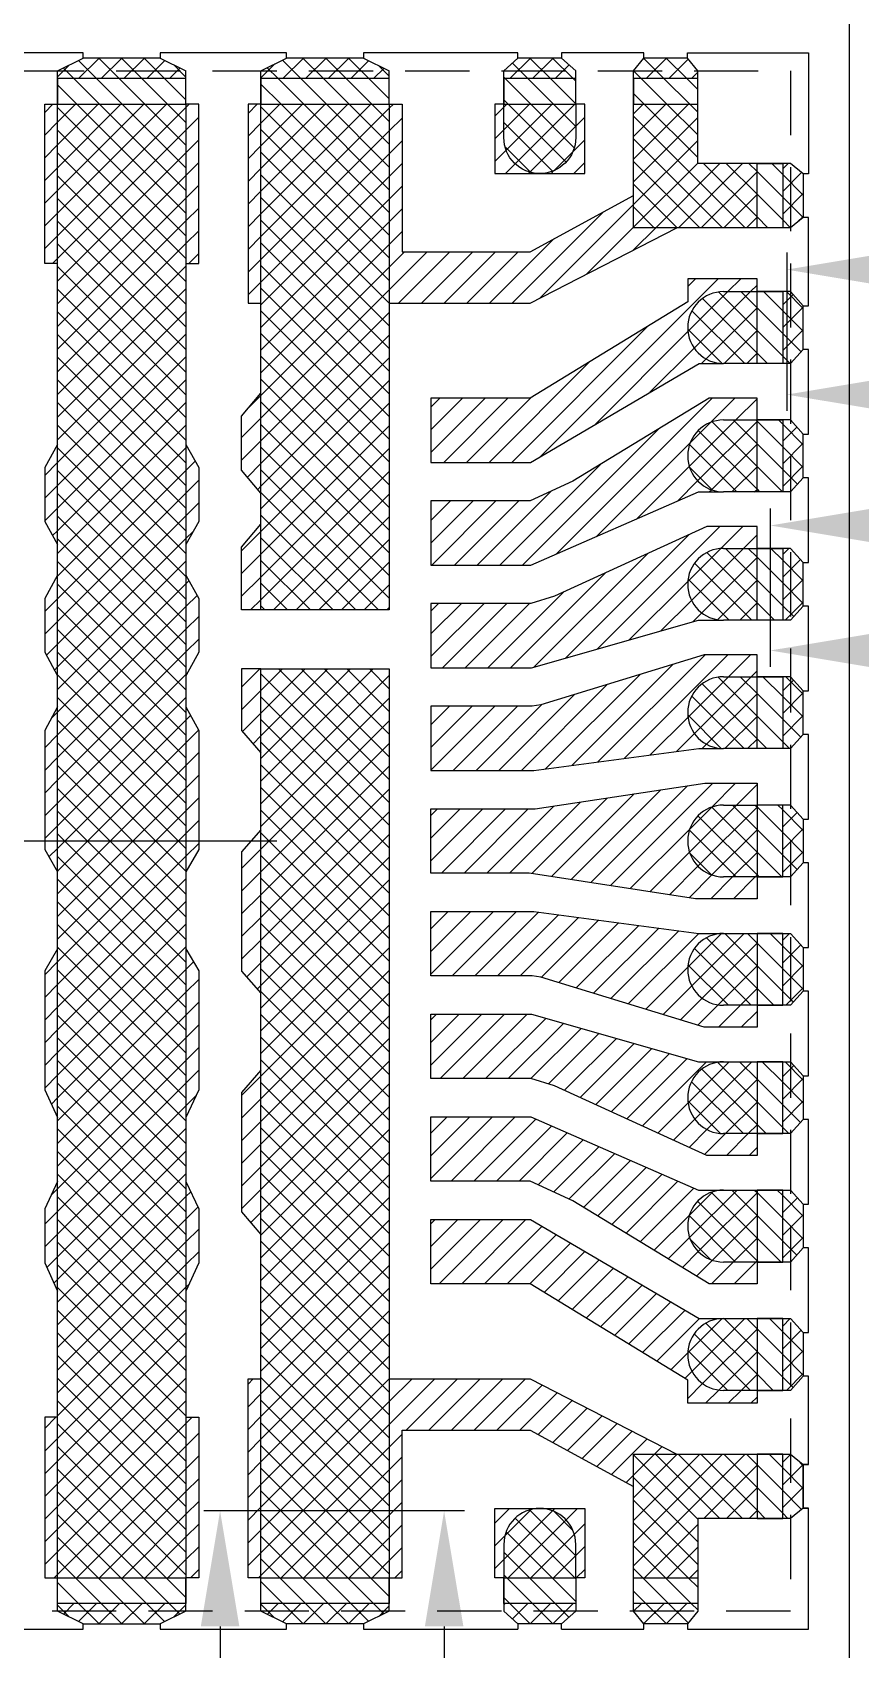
# Model space of a CAD drawing. Extents: x 227 to 481, y -322 to -150.
# Drawn here: x 303.54 to 319.67, y -255.01 to -223.51 of the extents above; entities that cross this region are included whole.
import ezdxf

# ---------------------------------------------------------------- set-up
doc = ezdxf.new("R2010")
doc.units = 0
doc.header["$LTSCALE"] = 5
doc.header["$MEASUREMENT"] = 0
doc.linetypes.add('CENTER', pattern=[2, 1.25, -0.25, 0.25, -0.25])
doc.linetypes.add('HIDDEN', pattern=[0.375, 0.25, -0.125])
doc.layers.get('0').update_dxf_attribs({"linetype": 'CONTINUOUS'})
for name, color, linetype in [('CENTER', 1, 'CENTER'), ('DIM', 3, 'CONTINUOUS'), ('Full-metal', 254, 'CONTINUOUS'), ('HIDDEN', 6, 'HIDDEN'), ('Layer1', 4, 'CONTINUOUS'), ('SECTION', 6, 'CONTINUOUS')]:
    doc.layers.add(name, color=color, linetype=linetype)
pattern_1 = [(135, (297.09982, -132.7576), (-0.2209709, -0.2209709), [])]
pattern_2 = [(135, (297.09982, -132.7576), (-0.2209709, -0.2209709), []), (225, (297.09982, -132.7576), (0.2209709, -0.2209709), [])]

msp = doc.modelspace()

# ---------------------------------------------------------------- hatches: boundary and pattern name
at = {"layer": 'Full-metal'}
h = msp.add_hatch(dxfattribs=at)
h.set_pattern_fill('ANSI37', color=256, scale=2.5, angle=90, style=0)
h.set_pattern_definition(pattern_2)
h.paths.add_polyline_path([(310.4881, -254.1142), (307.9881, -254.1142), (307.9881, -254.2642), (310.4881, -254.2642)], flags=17)
h.paths.add_polyline_path([(306.5281, -254.1142), (304.0281, -254.1142), (304.0281, -254.2642), (306.5281, -254.2642)], flags=16)
h.paths.add_polyline_path([(307.9881, -224.9142), (310.4881, -224.9142), (310.4881, -234.7642), (307.9881, -234.7642)])
h.paths.add_polyline_path([(307.9881, -224.2644), (307.9884, -224.2642), (310.4881, -224.2642), (310.4881, -224.4142), (307.9881, -224.4142)])
h.paths.add_polyline_path([(308.4881, -224.0142), (309.9881, -224.0142), (310.4881, -224.2642), (307.9884, -224.2642)])
h.paths.add_polyline_path([(304.5281, -224.0142), (306.0281, -224.0142), (306.5281, -224.2642), (304.0284, -224.2642)])
h.paths.add_polyline_path([(304.0281, -224.2644), (304.0284, -224.2642), (306.5281, -224.2642), (306.5281, -224.4142), (304.0281, -224.4142)])
h.paths.add_polyline_path([(307.9881, -254.2642), (310.4881, -254.2642), (309.9881, -254.5142), (308.4881, -254.5142)])
h.paths.add_polyline_path([(307.9881, -254.1142), (310.4881, -254.1142), (310.4881, -254.2642), (307.9881, -254.2642)], flags=17)
h.paths.add_polyline_path([(304.0281, -254.1142), (306.5281, -254.1142), (306.5281, -254.2642), (304.0281, -254.2642)], flags=17)
h.paths.add_polyline_path([(304.0281, -254.2642), (306.5281, -254.2642), (306.0281, -254.5142), (304.5281, -254.5142)])
h.paths.add_polyline_path([(304.0281, -253.6142), (306.5281, -253.6142), (306.5281, -224.9142), (304.0281, -224.9142)])
h.paths.add_polyline_path([(306.5281, -254.1142), (304.0281, -254.1142), (304.0281, -254.2642), (306.5281, -254.2642)])
h.paths.add_polyline_path([(307.9881, -253.6142), (310.4881, -253.6142), (310.4881, -235.9142), (307.9881, -235.9142)])
h.paths.add_polyline_path([(310.4881, -254.1142), (307.9881, -254.1142), (307.9881, -254.2642), (310.4881, -254.2642)])
h = msp.add_hatch(dxfattribs=at)
h.set_pattern_fill('ANSI37', color=256, scale=2.5, angle=90, style=0)
h.set_pattern_definition(pattern_2)
h.paths.add_polyline_path([(314.1181, -252.9642), (314.1181, -253.6142), (312.7181, -253.6142), (312.7181, -252.9642, -1)])
h.paths.add_polyline_path([(312.7181, -254.1142), (314.1181, -254.1142), (314.1181, -254.2642), (312.7181, -254.2642)])
h.paths.add_polyline_path([(312.7181, -254.2642), (314.1181, -254.2642), (313.8431, -254.5142), (312.9931, -254.5142)])
h.paths.add_polyline_path([(315.2431, -224.2642), (316.4931, -224.2642), (316.4931, -224.4142), (315.2431, -224.4142)])
h.paths.add_polyline_path([(315.4417, -224.0142), (316.2917, -224.0142), (316.4931, -224.2642), (315.2431, -224.2642)])
h.paths.add_polyline_path([(312.9931, -224.0142), (313.8431, -224.0142), (314.1181, -224.2642), (312.7181, -224.2642)])
h.paths.add_polyline_path([(312.7181, -224.2642), (314.1181, -224.2642), (314.1181, -224.4142), (312.7181, -224.4142)])
h.paths.add_polyline_path([(312.7181, -224.9142), (314.1181, -224.9142), (314.1181, -225.5642, -1), (312.7181, -225.5642)])
h.paths.add_polyline_path([(318.2981, -251.2092), (318.5481, -251.4078), (318.5481, -252.2578), (318.2981, -252.4592)])
h.paths.add_polyline_path([(318.1481, -251.2092), (318.2981, -251.2092), (318.2981, -252.4592), (318.1481, -252.4592)])
h.paths.add_polyline_path([(315.2431, -251.2092), (317.6481, -251.2092), (317.6481, -252.4592), (316.4931, -252.4592), (316.4931, -253.6142), (315.2431, -253.6142)])
h.paths.add_polyline_path([(315.2431, -254.1142), (316.4931, -254.1142), (316.4931, -254.2642), (315.2431, -254.2642)])
h.paths.add_polyline_path([(315.2431, -254.2642), (316.4931, -254.2642), (316.2917, -254.5142), (315.4417, -254.5142)])
h.paths.add_polyline_path([(317.6481, -249.9642), (316.9981, -249.9642, -1), (316.9981, -248.5642), (317.6481, -248.5642)])
h.paths.add_polyline_path([(318.1481, -248.5642), (318.2981, -248.5642), (318.2981, -249.9642), (318.1481, -249.9642)])
h.paths.add_polyline_path([(318.2981, -248.5642), (318.5481, -248.8378), (318.5481, -249.6878), (318.2981, -249.9642)])
h.paths.add_polyline_path([(318.2981, -246.0642), (318.5481, -246.3378), (318.5481, -247.1878), (318.2981, -247.4642)])
h.paths.add_polyline_path([(317.6481, -247.4642), (316.9981, -247.4642, -1), (316.9981, -246.0642), (317.6481, -246.0642)])
h.paths.add_polyline_path([(318.1481, -246.0642), (318.2981, -246.0642), (318.2981, -247.4642), (318.1481, -247.4642)])
h.paths.add_polyline_path([(318.5481, -244.6878), (318.2981, -244.9642), (318.2981, -243.5642), (318.5481, -243.8378)])
h.paths.add_polyline_path([(318.1481, -243.5642), (318.2981, -243.5642), (318.2981, -244.9642), (318.1481, -244.9642)])
h.paths.add_polyline_path([(316.9981, -243.5642), (317.6481, -243.5642), (317.6481, -244.9642), (316.9981, -244.9642, -1)])
h.paths.add_polyline_path([(318.2981, -241.0642), (318.5481, -241.3378), (318.5481, -242.1878), (318.2981, -242.4642)])
h.paths.add_polyline_path([(318.1481, -241.0642), (318.2981, -241.0642), (318.2981, -242.4642), (318.1481, -242.4642)])
h.paths.add_polyline_path([(317.6481, -242.4642), (316.9981, -242.4642, -1), (316.9981, -241.0642), (317.6481, -241.0642)])
h.paths.add_polyline_path([(318.2981, -238.5642), (318.5481, -238.8378), (318.5481, -239.6878), (318.2981, -239.9642)])
h.paths.add_polyline_path([(318.1481, -238.5642), (318.2981, -238.5642), (318.2981, -239.9642), (318.1481, -239.9642)])
h.paths.add_polyline_path([(317.6481, -238.5642), (317.6481, -239.9642), (316.9981, -239.9642, -1), (316.9981, -238.5642)])
h.paths.add_polyline_path([(318.5481, -237.1907), (318.2981, -237.4642), (318.2981, -236.0642), (318.5481, -236.3407)])
h.paths.add_polyline_path([(318.1481, -236.0642), (318.2981, -236.0642), (318.2981, -237.4642), (318.1481, -237.4642)])
h.paths.add_polyline_path([(317.6481, -237.4642), (316.9981, -237.4642, -1), (316.9981, -236.0642), (317.6481, -236.0642)])
h.paths.add_polyline_path([(318.5481, -234.6907), (318.2981, -234.9642), (318.2981, -233.5642), (318.5481, -233.8407)])
h.paths.add_polyline_path([(318.1481, -233.5642), (318.2981, -233.5642), (318.2981, -234.9642), (318.1481, -234.9642)])
h.paths.add_polyline_path([(317.6481, -234.9642), (316.9981, -234.9642, -1), (316.9981, -233.5642), (317.6481, -233.5642)])
h.paths.add_polyline_path([(318.2981, -231.0642), (318.5481, -231.3407), (318.5481, -232.1907), (318.2981, -232.4642)])
h.paths.add_polyline_path([(318.2981, -232.4642), (318.1481, -232.4642), (318.1481, -231.0642), (318.2981, -231.0642)])
h.paths.add_polyline_path([(317.6481, -232.4642), (316.9981, -232.4642, -1), (316.9981, -231.0642), (317.6481, -231.0642)])
h.paths.add_polyline_path([(318.2981, -228.5642), (318.5481, -228.8407), (318.5481, -229.6907), (318.2981, -229.9642)])
h.paths.add_polyline_path([(318.2981, -229.9642), (318.1481, -229.9642), (318.1481, -228.5642), (318.2981, -228.5642)])
h.paths.add_polyline_path([(317.6481, -229.9642), (316.9981, -229.9642, -1), (316.9981, -228.5642), (317.6481, -228.5642)])
h.paths.add_polyline_path([(318.2981, -226.0692), (318.5481, -226.2707), (318.5481, -227.1207), (318.2981, -227.3192)])
h.paths.add_polyline_path([(318.1481, -226.0692), (318.2981, -226.0692), (318.2981, -227.3192), (318.1481, -227.3192)])
h.paths.add_polyline_path([(315.2431, -227.3192), (315.2431, -224.9142), (316.4931, -224.9142), (316.4931, -226.0692), (317.6481, -226.0692), (317.6481, -227.3192)])
at = {"layer": 'Layer1'}
h = msp.add_hatch(dxfattribs=at)
h.set_pattern_fill('ANSI31', color=256, scale=2.5, style=0)
h.set_pattern_definition([(45, (297.09982, -132.7576), (-0.2209709, 0.2209709), [])])
h.paths.add_polyline_path([(316.0896, -227.3192), (315.2431, -227.3192), (315.2431, -226.6914), (313.228, -227.7892), (310.7381, -227.7892), (310.7381, -224.9142), (310.4881, -224.9142), (310.4881, -228.7892), (313.228, -228.7892)])
h.paths.add_polyline_path([(311.2981, -230.6392), (313.228, -230.6392), (316.2981, -228.7632), (316.2981, -228.3142), (317.6481, -228.3142), (317.6481, -228.5642), (316.9981, -228.5642, 1), (316.9981, -229.9642), (316.5207, -229.9642), (313.2342, -231.8892), (311.2981, -231.8892)])
h.paths.add_polyline_path([(311.2981, -232.6392), (313.2329, -232.6392), (314.0589, -232.2515), (316.7152, -230.6392), (317.6481, -230.6392), (317.6481, -231.0642), (316.9981, -231.0642, 1), (316.9981, -232.4642), (316.5057, -232.4642), (313.2407, -233.8892), (311.2981, -233.8892)])
h.paths.add_polyline_path([(311.2981, -234.6392), (313.2426, -234.6392), (313.7052, -234.4981), (316.6687, -233.1392), (317.6481, -233.1392), (317.6481, -233.5642), (316.9981, -233.5642, 1), (316.9981, -234.9642), (316.5073, -234.9642), (313.2552, -235.8892), (311.2981, -235.8892)])
h.paths.add_polyline_path([(311.2981, -236.6392), (313.2717, -236.6392), (313.438, -236.6138), (316.6187, -235.6392), (317.6481, -235.6392), (317.6481, -236.0642), (316.9981, -236.0642, 1), (316.9981, -237.4642), (316.5126, -237.4642), (313.3037, -237.8892), (311.2981, -237.8892)])
h.paths.add_polyline_path([(311.2981, -238.6392), (313.3289, -238.6392), (316.6336, -238.1392), (317.6481, -238.1392), (317.6481, -238.5642), (316.9981, -238.5642, 1), (316.9981, -239.9642), (317.6481, -239.9642), (317.6481, -240.3892), (316.45, -240.3892), (313.2107, -239.8892), (311.2981, -239.8892)])
h.paths.add_polyline_path([(311.2981, -240.6392), (313.3037, -240.6392), (316.5126, -241.0642), (316.9981, -241.0642, 1), (316.9981, -242.4642), (317.6481, -242.4642), (317.6481, -242.8892), (316.6187, -242.8892), (313.438, -241.9147), (313.2717, -241.8892), (311.2981, -241.8892)])
h.paths.add_polyline_path([(311.2981, -242.6392), (313.2552, -242.6392), (316.5073, -243.5642), (316.9981, -243.5642, 1), (316.9981, -244.9642), (317.6481, -244.9642), (317.6481, -245.3892), (316.6687, -245.3892), (313.7052, -244.0304), (313.2426, -243.8892), (311.2981, -243.8892)])
h.paths.add_polyline_path([(311.2981, -244.6392), (313.2407, -244.6392), (316.5057, -246.0642), (316.9981, -246.0642, 1), (316.9981, -247.4642), (317.6481, -247.4642), (317.6481, -247.8892), (316.7152, -247.8892), (314.0589, -246.2669), (313.2329, -245.8892), (311.2981, -245.8892)])
h.paths.add_polyline_path([(311.2981, -246.6392), (313.2342, -246.6392), (316.5207, -248.5642), (316.9981, -248.5642, 1), (316.9981, -249.9642), (317.6481, -249.9642), (317.6481, -250.2142), (316.2981, -250.2142), (316.2981, -249.7653), (313.228, -247.8892), (311.2981, -247.8892)])
h.paths.add_polyline_path([(310.4881, -249.7392), (313.228, -249.7392), (316.0896, -251.2092), (315.2431, -251.2092), (315.2431, -251.837), (313.228, -250.7392), (310.7381, -250.7392), (310.7381, -253.6142), (310.4881, -253.6142)])
h.paths.add_polyline_path([(307.7381, -224.9142), (307.9881, -224.9142), (307.9881, -228.7893), (307.7381, -228.7893)])
h.paths.add_polyline_path([(307.6131, -230.9917), (307.9881, -230.5417), (307.9881, -232.4918), (307.6131, -232.0424)])
h.paths.add_polyline_path([(307.6131, -233.5405), (307.9881, -233.0911), (307.9881, -234.7642), (307.6131, -234.7642)])
h.paths.add_polyline_path([(307.6131, -235.9142), (307.9881, -235.9142), (307.9881, -237.5469), (307.6131, -237.115)])
h.paths.add_polyline_path([(307.6131, -239.478), (307.9881, -239.0461), (307.9881, -242.23), (307.6131, -241.7982)])
h.paths.add_polyline_path([(307.6131, -244.1611), (307.9881, -243.7293), (307.9881, -246.9259), (307.6131, -246.4846)])
h.paths.add_polyline_path([(307.7381, -249.7392), (307.9881, -249.7392), (307.9881, -253.6142), (307.7381, -253.6142)])
h.paths.add_polyline_path([(306.5281, -250.4892), (306.7781, -250.4892), (306.7781, -253.6142), (306.5281, -253.6142)])
h.paths.add_polyline_path([(306.5281, -245.8978), (306.7781, -246.4305), (306.7781, -247.4791), (306.5281, -248.0291)])
h.paths.add_polyline_path([(306.5281, -241.3636), (306.7781, -241.7954), (306.7781, -244.1136), (306.5281, -244.6463)])
h.paths.add_polyline_path([(306.5281, -236.6506), (306.7781, -237.1123), (306.7781, -239.4306), (306.5281, -239.8624)])
h.paths.add_polyline_path([(306.5281, -234.0894), (306.7781, -234.5388), (306.7781, -235.5876), (306.5281, -236.0493)])
h.paths.add_polyline_path([(306.5281, -231.54), (306.7781, -231.99), (306.7781, -233.0387), (306.5281, -233.4882)])
h.paths.add_polyline_path([(306.5281, -224.9142), (306.7781, -224.9142), (306.7781, -228.0142), (306.5281, -228.0142)])
h.paths.add_polyline_path([(303.7781, -224.9142), (304.0281, -224.9142), (304.0281, -228.0142), (303.7781, -228.0142)])
h.paths.add_polyline_path([(303.7784, -231.99), (304.0281, -231.5405), (304.0281, -233.4877), (303.7784, -233.0387)])
h.paths.add_polyline_path([(303.7784, -234.5388), (304.0281, -234.0899), (304.0281, -236.0488), (303.7784, -235.5876)])
h.paths.add_polyline_path([(303.7784, -237.1123), (304.0281, -236.6511), (304.0281, -239.2642), (303.7784, -239.2642)])
h.paths.add_polyline_path([(303.7784, -239.2642), (304.0281, -239.2642), (304.0281, -239.862), (303.7784, -239.4306)])
h.paths.add_polyline_path([(303.7784, -241.7954), (304.0281, -241.3641), (304.0281, -244.6458), (303.7784, -244.1136)])
h.paths.add_polyline_path([(303.7784, -246.4305), (304.0281, -245.8984), (304.0281, -248.0285), (303.7784, -247.4791)])
h.paths.add_polyline_path([(303.7781, -250.4892), (304.0281, -250.4892), (304.0281, -253.6142), (303.7781, -253.6142)])
h.paths.add_polyline_path([(313.4181, -252.2642), (314.2931, -252.2642), (314.2931, -253.6142), (314.1181, -253.6142), (314.1181, -252.9642, 0.4142136)])
h.paths.add_polyline_path([(312.5431, -252.2642), (313.4181, -252.2642, 0.4142136), (312.7181, -252.9642), (312.7181, -253.6142), (312.5431, -253.6142)])
h.paths.add_polyline_path([(314.1181, -225.5642), (314.1181, -224.9142), (314.2931, -224.9142), (314.2931, -226.2642), (313.4181, -226.2642, 0.4142136)])
h.paths.add_polyline_path([(312.5431, -224.9142), (312.7181, -224.9142), (312.7181, -225.5642, 0.4142136), (313.4181, -226.2642), (312.5431, -226.2642)])
at = {"layer": 'SECTION'}
h = msp.add_hatch(dxfattribs=at)
h.set_pattern_fill('ANSI31', color=256, scale=2.5, angle=90, style=0)
h.set_pattern_definition(pattern_1)
h.paths.add_polyline_path([(318.1481, -226.0692), (317.6481, -226.0692), (317.6481, -227.3192), (318.1481, -227.3192)])
h.paths.add_polyline_path([(316.4931, -224.4142), (315.2431, -224.4142), (315.2431, -224.9142), (316.4931, -224.9142)])
h.paths.add_polyline_path([(291.3531, -224.4142), (290.1031, -224.4142), (290.1031, -224.9142), (291.3531, -224.9142)])
h.paths.add_polyline_path([(288.9481, -226.0692), (288.4481, -226.0692), (288.4481, -227.3192), (288.9481, -227.3192)])
h.paths.add_polyline_path([(291.3531, -253.6142), (290.1031, -253.6142), (290.1031, -254.1142), (291.3531, -254.1142)])
h.paths.add_polyline_path([(288.9481, -251.2092), (288.4481, -251.2092), (288.4481, -252.4592), (288.9481, -252.4592)])
h.paths.add_polyline_path([(316.4931, -253.6142), (315.2431, -253.6142), (315.2431, -254.1142), (316.4931, -254.1142)])
h.paths.add_polyline_path([(318.1481, -251.2092), (317.6481, -251.2092), (317.6481, -252.4592), (318.1481, -252.4592)])
h = msp.add_hatch(dxfattribs=at)
h.set_pattern_fill('ANSI31', color=256, scale=2.5, angle=90, style=0)
h.set_pattern_definition(pattern_1)
h.paths.add_polyline_path([(314.1181, -224.9142), (312.7181, -224.9142), (312.7181, -224.4142), (314.1181, -224.4142)])
h.paths.add_polyline_path([(293.8781, -224.9142), (292.4781, -224.9142), (292.4781, -224.4142), (293.8781, -224.4142)])
h = msp.add_hatch(dxfattribs=at)
h.set_pattern_fill('ANSI31', color=256, scale=2.5, angle=90, style=0)
h.set_pattern_definition(pattern_1)
h.paths.add_polyline_path([(310.4881, -224.9142), (307.9881, -224.9142), (307.9881, -224.4142), (310.4881, -224.4142)])
h.paths.add_polyline_path([(306.5281, -224.9142), (304.0281, -224.9142), (304.0281, -224.4142), (306.5281, -224.4142)])
h.paths.add_polyline_path([(302.5681, -224.9142), (300.0681, -224.9142), (300.0681, -224.4142), (302.5681, -224.4142)])
h.paths.add_polyline_path([(298.6081, -224.9142), (296.1081, -224.9142), (296.1081, -224.4142), (298.6081, -224.4142)])
h = msp.add_hatch(dxfattribs=at)
h.set_pattern_fill('ANSI31', color=256, scale=2.5, angle=90, style=0)
h.set_pattern_definition(pattern_1)
h.paths.add_polyline_path([(318.1481, -228.5642), (317.6481, -228.5642), (317.6481, -229.9642), (318.1481, -229.9642)])
h.paths.add_polyline_path([(318.1481, -231.0642), (317.6481, -231.0642), (317.6481, -232.4642), (318.1481, -232.4642)])
h.paths.add_polyline_path([(318.1481, -233.5642), (317.6481, -233.5642), (317.6481, -234.9642), (318.1481, -234.9642)])
h.paths.add_polyline_path([(318.1481, -236.0642), (317.6481, -236.0642), (317.6481, -237.4642), (318.1481, -237.4642)])
h.paths.add_polyline_path([(318.1481, -238.5642), (317.6481, -238.5642), (317.6481, -239.9642), (318.1481, -239.9642)])
h.paths.add_polyline_path([(318.1481, -241.0642), (317.6481, -241.0642), (317.6481, -242.4642), (318.1481, -242.4642)])
h.paths.add_polyline_path([(318.1481, -243.5642), (317.6481, -243.5642), (317.6481, -244.9642), (318.1481, -244.9642)])
h.paths.add_polyline_path([(318.1481, -246.0642), (317.6481, -246.0642), (317.6481, -247.4642), (318.1481, -247.4642)])
h.paths.add_polyline_path([(318.1481, -248.5642), (317.6481, -248.5642), (317.6481, -249.9642), (318.1481, -249.9642)])
h = msp.add_hatch(dxfattribs=at)
h.set_pattern_fill('ANSI31', color=256, scale=2.5, angle=90, style=0)
h.set_pattern_definition(pattern_1)
h.paths.add_polyline_path([(314.1181, -253.6142), (312.7181, -253.6142), (312.7181, -254.1142), (314.1181, -254.1142)])
h.paths.add_polyline_path([(293.8781, -253.6142), (292.4781, -253.6142), (292.4781, -254.1142), (293.8781, -254.1142)])
h = msp.add_hatch(dxfattribs=at)
h.set_pattern_fill('ANSI31', color=256, scale=2.5, angle=90, style=0)
h.set_pattern_definition(pattern_1)
h.paths.add_polyline_path([(310.4881, -253.6142), (307.9881, -253.6142), (307.9881, -254.1142), (310.4881, -254.1142)])
h.paths.add_polyline_path([(306.5281, -253.6142), (304.0281, -253.6142), (304.0281, -254.1142), (306.5281, -254.1142)])
h.paths.add_polyline_path([(302.5681, -253.6142), (300.0681, -253.6142), (300.0681, -254.1142), (302.5681, -254.1142)])
h.paths.add_polyline_path([(298.6081, -253.6142), (296.1081, -253.6142), (296.1081, -254.1142), (298.6081, -254.1142)])

# ---------------------------------------------------------------- linework, layer by layer
for p, q in [((304.5281, -223.9142), (302.0681, -223.9142)), ((304.5281, -224.0142), (304.5281, -223.9142)), ((308.4881, -223.9142), (306.0281, -223.9142)), ((306.0281, -223.9142), (306.0281, -224.0142)), ((308.4881, -224.0142), (308.4881, -223.9142)), ((309.9883, -223.9142), (309.9881, -224.0142)), ((312.9931, -223.9142), (309.9883, -223.9142)), ((312.9931, -224.0142), (312.9931, -223.9142)), ((315.4417, -223.9142), (313.8431, -223.9142)), ((313.8431, -223.9142), (313.8431, -224.0142)), ((315.4417, -224.0142), (315.4417, -223.9142)), ((316.2917, -224.0142), (316.2917, -223.9142)), ((316.2917, -223.9142), (318.6481, -223.9142)), ((318.6481, -223.9142), (318.6481, -226.2707)), ((304.0281, -224.2642), (304.5281, -224.0142)), ((304.0281, -224.9142), (304.0281, -224.2642)), ((306.0281, -224.0142), (304.5281, -224.0142)), ((306.0281, -224.0142), (306.5281, -224.2642)), ((306.5281, -224.9142), (306.5281, -224.2642)), ((307.9881, -224.2644), (308.4881, -224.0142)), ((307.9881, -224.9142), (307.9881, -224.2644)), ((309.9881, -224.0142), (308.4881, -224.0142)), ((309.9881, -224.0142), (310.4881, -224.2642)), ((310.4878, -224.9142), (310.4881, -224.2642)), ((312.7181, -224.2642), (312.9931, -224.0142)), ((312.7181, -224.9142), (312.7181, -224.2642)), ((313.8431, -224.0142), (312.9931, -224.0142)), ((313.8431, -224.0142), (314.1181, -224.2642)), ((314.1181, -224.9142), (314.1181, -224.2642)), ((315.2431, -224.2642), (315.4417, -224.0142)), ((315.2431, -227.3192), (315.2431, -224.2642)), ((316.2917, -224.0142), (315.4417, -224.0142)), ((316.4931, -224.2642), (316.2917, -224.0142)), ((316.4931, -226.0692), (316.4931, -224.2642)), ((303.7781, -228.0142), (303.7781, -224.9142)), ((303.7781, -224.9142), (304.0281, -224.9142)), ((304.0281, -253.6142), (304.0281, -224.9142)), ((306.5281, -224.9142), (306.5281, -253.6142)), ((306.7781, -224.9142), (306.5281, -224.9142)), ((306.7781, -228.0142), (306.7781, -224.9142)), ((307.9881, -224.9142), (307.7381, -224.9142)), ((307.7381, -224.9142), (307.7381, -228.7893)), ((307.9881, -234.7642), (307.9881, -224.9142)), ((310.4878, -224.9142), (310.4881, -234.7642)), ((310.4878, -224.9142), (310.7381, -224.9142)), ((310.7381, -224.9142), (310.7381, -227.7892)), ((312.7181, -224.9142), (312.5431, -224.9142)), ((312.5431, -224.9142), (312.5431, -226.2642)), ((314.2931, -224.9142), (314.1181, -224.9142)), ((314.2931, -226.2642), (314.2931, -224.9142)), ((318.2981, -226.0692), (316.4931, -226.0692)), ((318.5481, -226.2707), (318.2981, -226.0692)), ((312.5431, -226.2642), (314.2931, -226.2642)), ((318.6481, -226.2707), (318.5481, -226.2707)), ((318.5481, -226.2707), (318.5481, -227.1207)), ((313.228, -227.7892), (315.2417, -226.6922)), ((313.228, -228.7892), (316.0871, -227.3205)), ((318.2981, -227.3192), (315.2431, -227.3192)), ((318.5481, -227.1207), (318.2981, -227.3192)), ((318.6481, -227.1207), (318.5481, -227.1207)), ((318.6481, -228.8407), (318.6481, -227.1207)), ((304.0281, -228.0142), (303.7781, -228.0142)), ((306.5281, -228.0142), (306.7781, -228.0142)), ((310.7381, -227.7892), (313.228, -227.7892)), ((317.6481, -228.3142), (316.2981, -228.3142)), ((316.2981, -228.3142), (316.2981, -228.7632)), ((317.6481, -228.5642), (317.6481, -228.3142)), ((316.9981, -228.5642), (317.6481, -228.5642)), ((318.2981, -228.5642), (317.6481, -228.5642)), ((318.2981, -228.5642), (318.5481, -228.8407)), ((307.7381, -228.7893), (307.9884, -228.7893)), ((310.4881, -228.7892), (313.228, -228.7892)), ((316.2981, -228.7632), (313.228, -230.6392)), ((318.5481, -228.8407), (318.6481, -228.8407)), ((318.5481, -229.6907), (318.5481, -228.8407)), ((318.5481, -229.6907), (318.2981, -229.9642)), ((318.6481, -229.6907), (318.5481, -229.6907)), ((318.6481, -231.3407), (318.6481, -229.6907)), ((313.2342, -231.8892), (316.5207, -229.9642)), ((316.5207, -229.9642), (316.9981, -229.9642)), ((318.2981, -229.9642), (316.9981, -229.9642)), ((307.6131, -230.9917), (307.9878, -230.542)), ((313.228, -230.6392), (311.2981, -230.6392)), ((311.2981, -230.6392), (311.2981, -231.8892)), ((316.7152, -230.6392), (314.0589, -232.2565)), ((317.6481, -230.6392), (316.7152, -230.6392)), ((317.6481, -231.0642), (317.6481, -230.6392)), ((307.6131, -232.0424), (307.6131, -230.9917)), ((316.9981, -231.0642), (317.6481, -231.0642)), ((318.2981, -231.0642), (317.6481, -231.0642)), ((318.2981, -231.0642), (318.5481, -231.3407)), ((318.5481, -231.3407), (318.6481, -231.3407)), ((318.5481, -232.1907), (318.5481, -231.3407)), ((304.0287, -231.5394), (303.7784, -231.99)), ((306.5278, -231.5394), (306.7781, -231.99)), ((303.7784, -231.99), (303.7784, -233.0387)), ((306.7781, -231.99), (306.7781, -233.0387)), ((307.9878, -232.4914), (307.6131, -232.0424)), ((311.2981, -231.8892), (313.2342, -231.8892)), ((314.0589, -232.2565), (313.2329, -232.6392)), ((313.2407, -233.8892), (316.5057, -232.4642)), ((316.5057, -232.4642), (316.9981, -232.4642)), ((318.2981, -232.4642), (316.9981, -232.4642)), ((318.5481, -232.1907), (318.2981, -232.4642)), ((318.6481, -232.1907), (318.5481, -232.1907)), ((318.6481, -233.8407), (318.6481, -232.1907)), ((313.2329, -232.6392), (311.2981, -232.6392)), ((311.2981, -232.6392), (311.2981, -233.8892)), ((303.7784, -233.0387), (304.0287, -233.4888)), ((306.7781, -233.0387), (306.5278, -233.4888)), ((307.6131, -233.5405), (307.9878, -233.0914)), ((316.6687, -233.1392), (313.7052, -234.4981)), ((317.6481, -233.1392), (316.6687, -233.1392)), ((317.6481, -233.5642), (317.6481, -233.1392)), ((307.6131, -234.7642), (307.6131, -233.5405)), ((316.9981, -233.5642), (317.6481, -233.5642)), ((318.2981, -233.5642), (317.6481, -233.5642)), ((318.2981, -233.5642), (318.5481, -233.8407)), ((311.2981, -233.8892), (313.2407, -233.8892)), ((318.5481, -233.8407), (318.6481, -233.8407)), ((318.5481, -234.6907), (318.5481, -233.8407)), ((304.0287, -234.0888), (303.7784, -234.5388)), ((306.5278, -234.0888), (306.7781, -234.5388)), ((303.7784, -234.5388), (303.7784, -235.5876)), ((306.7781, -234.5388), (306.7781, -235.5876)), ((313.2426, -234.6392), (311.2981, -234.6392)), ((311.2981, -234.6392), (311.2981, -235.8892)), ((313.7052, -234.4981), (313.2426, -234.6392)), ((307.9881, -234.7642), (307.6131, -234.7642)), ((310.4881, -234.7642), (307.9881, -234.7642)), ((313.2552, -235.8892), (316.5073, -234.9642)), ((316.5073, -234.9642), (316.9981, -234.9642)), ((318.2981, -234.9642), (316.9981, -234.9642)), ((318.5481, -234.6907), (318.2981, -234.9642)), ((318.6481, -234.6907), (318.5481, -234.6907)), ((318.6481, -236.3407), (318.6481, -234.6907)), ((303.7784, -235.5876), (304.0287, -236.05)), ((306.7781, -235.5876), (306.5278, -236.05)), ((307.9881, -235.9142), (307.6131, -235.9142)), ((307.6131, -235.9142), (307.6131, -237.115)), ((307.9881, -253.6142), (307.9881, -235.9142)), ((307.9881, -235.9142), (310.4881, -235.9142)), ((310.4881, -235.9142), (310.4881, -253.6142)), ((311.2981, -235.8892), (313.2552, -235.8892)), ((316.6187, -235.6392), (313.438, -236.6138)), ((317.6481, -235.6392), (316.6187, -235.6392)), ((317.6481, -236.0642), (317.6481, -235.6392)), ((316.9981, -236.0642), (317.6481, -236.0642)), ((318.2981, -236.0642), (317.6481, -236.0642)), ((318.2981, -236.0642), (318.5481, -236.3407)), ((318.5481, -236.3407), (318.6481, -236.3407)), ((318.5481, -237.1907), (318.5481, -236.3407)), ((304.0287, -236.65), (303.7784, -237.1123)), ((306.5278, -236.65), (306.7781, -237.1123)), ((313.2717, -236.6392), (311.2981, -236.6392)), ((311.2981, -236.6392), (311.2981, -237.8892)), ((313.438, -236.6138), (313.2717, -236.6392)), ((303.7784, -237.1123), (303.7784, -239.4306)), ((306.7781, -237.1123), (306.7781, -239.4306)), ((307.6131, -237.115), (307.9878, -237.5465)), ((318.5481, -237.1907), (318.2981, -237.4642)), ((318.6481, -237.1907), (318.5481, -237.1907)), ((318.6481, -238.8378), (318.6481, -237.1907)), ((313.3037, -237.8892), (316.5126, -237.4642)), ((316.5126, -237.4642), (316.9981, -237.4642)), ((318.2981, -237.4642), (316.9981, -237.4642)), ((311.2981, -237.8892), (313.3037, -237.8892)), ((313.3289, -238.6392), (316.6336, -238.1392)), ((316.6336, -238.1392), (317.6481, -238.1392)), ((317.6481, -238.1392), (317.6481, -238.5642)), ((311.2981, -239.8892), (311.2981, -238.6392)), ((311.2981, -238.6392), (313.3289, -238.6392)), ((316.9981, -238.5642), (317.6481, -238.5642)), ((318.2981, -238.5642), (317.6481, -238.5642)), ((318.2981, -238.5642), (318.5481, -238.8378)), ((307.9878, -239.0465), (307.6131, -239.478)), ((318.5481, -238.8378), (318.6481, -238.8378)), ((318.5481, -238.8378), (318.5481, -239.6878)), ((303.7784, -239.4306), (304.0287, -239.863)), ((306.7781, -239.4306), (306.5278, -239.863)), ((307.6131, -239.478), (307.6131, -241.7982)), ((318.5481, -239.6878), (318.2981, -239.9642)), ((318.6481, -239.6878), (318.5481, -239.6878)), ((318.6481, -241.3378), (318.6481, -239.6878)), ((313.2107, -239.8892), (311.2981, -239.8892)), ((316.45, -240.3892), (313.2107, -239.8892)), ((317.6481, -239.9642), (316.9981, -239.9642)), ((317.6481, -239.9642), (317.6481, -240.3892)), ((318.2981, -239.9642), (317.6481, -239.9642)), ((311.2981, -241.8892), (311.2981, -240.6392)), ((311.2981, -240.6392), (313.3037, -240.6392)), ((313.3037, -240.6392), (316.5126, -241.0642)), ((317.6481, -240.3892), (316.45, -240.3892)), ((316.5126, -241.0642), (316.9981, -241.0642)), ((316.9981, -241.0642), (318.2981, -241.0642)), ((318.2981, -241.0642), (318.5481, -241.3378)), ((304.0287, -241.363), (303.7784, -241.7954)), ((306.5278, -241.363), (306.7781, -241.7954)), ((318.5481, -241.3378), (318.6481, -241.3378)), ((318.5481, -241.3378), (318.5481, -242.1878)), ((303.7784, -241.7954), (303.7784, -244.1136)), ((306.7781, -241.7954), (306.7781, -244.1136)), ((307.6131, -241.7982), (307.9878, -242.2296)), ((313.2717, -241.8892), (311.2981, -241.8892)), ((313.438, -241.9147), (313.2717, -241.8892)), ((316.6187, -242.8892), (313.438, -241.9147)), ((318.5481, -242.1878), (318.2981, -242.4642)), ((318.6481, -242.1878), (318.5481, -242.1878)), ((318.6481, -243.8378), (318.6481, -242.1878)), ((317.6481, -242.4642), (316.9981, -242.4642)), ((317.6481, -242.4642), (317.6481, -242.8892)), ((318.2981, -242.4642), (317.6481, -242.4642)), ((311.2981, -243.8892), (311.2981, -242.6392)), ((311.2981, -242.6392), (313.2552, -242.6392)), ((313.2552, -242.6392), (316.5073, -243.5642)), ((317.6481, -242.8892), (316.6187, -242.8892)), ((307.9878, -243.7296), (307.6131, -244.1611)), ((316.5073, -243.5642), (316.9981, -243.5642)), ((316.9981, -243.5642), (318.2981, -243.5642)), ((318.2981, -243.5642), (318.5481, -243.8378)), ((303.7784, -244.1136), (304.0287, -244.6471)), ((306.7781, -244.1136), (306.5278, -244.6471)), ((313.2426, -243.8892), (311.2981, -243.8892)), ((313.7052, -244.0304), (313.2426, -243.8892)), ((316.6687, -245.3892), (313.7052, -244.0304)), ((318.5481, -243.8378), (318.6481, -243.8378)), ((318.5481, -243.8378), (318.5481, -244.6878)), ((307.6131, -244.1611), (307.6131, -246.4846)), ((311.2981, -245.8892), (311.2981, -244.6392)), ((311.2981, -244.6392), (313.2407, -244.6392)), ((313.2407, -244.6392), (316.5057, -246.0642)), ((318.5481, -244.6878), (318.2981, -244.9642)), ((318.6481, -244.6878), (318.5481, -244.6878)), ((318.6481, -246.3378), (318.6481, -244.6878)), ((317.6481, -244.9642), (316.9981, -244.9642)), ((317.6481, -244.9642), (317.6481, -245.3892)), ((318.2981, -244.9642), (317.6481, -244.9642)), ((317.6481, -245.3892), (316.6687, -245.3892)), ((304.0287, -245.8971), (303.7784, -246.4305)), ((306.5278, -245.8971), (306.7781, -246.4305)), ((313.2329, -245.8892), (311.2981, -245.8892)), ((314.0589, -246.2719), (313.2329, -245.8892)), ((316.7152, -247.8892), (314.0589, -246.2719)), ((316.5057, -246.0642), (316.9981, -246.0642)), ((316.9981, -246.0642), (318.2981, -246.0642)), ((318.2981, -246.0642), (318.5481, -246.3378)), ((303.7784, -246.4305), (303.7784, -247.4791)), ((306.7781, -246.4305), (306.7781, -247.4791)), ((307.6131, -246.4846), (307.9878, -246.9255)), ((311.2981, -247.8892), (311.2981, -246.6392)), ((311.2981, -246.6392), (313.2342, -246.6392)), ((313.2342, -246.6392), (316.5207, -248.5642)), ((318.5481, -246.3378), (318.6481, -246.3378)), ((318.5481, -246.3378), (318.5481, -247.1878)), ((318.5481, -247.1878), (318.2981, -247.4642)), ((318.6481, -247.1878), (318.5481, -247.1878)), ((318.6481, -248.8378), (318.6481, -247.1878)), ((303.7784, -247.4791), (304.0287, -248.0298)), ((306.7781, -247.4791), (306.5278, -248.0298)), ((317.6481, -247.4642), (316.9981, -247.4642)), ((317.6481, -247.4642), (317.6481, -247.8892)), ((318.2981, -247.4642), (317.6481, -247.4642)), ((313.228, -247.8892), (311.2981, -247.8892)), ((316.2981, -249.7653), (313.228, -247.8892)), ((317.6481, -247.8892), (316.7152, -247.8892)), ((316.5207, -248.5642), (316.9981, -248.5642)), ((316.9981, -248.5642), (318.2981, -248.5642)), ((318.2981, -248.5642), (318.5481, -248.8378)), ((318.5481, -248.8378), (318.6481, -248.8378)), ((318.5481, -248.8378), (318.5481, -249.6878)), ((307.7381, -253.6142), (307.7381, -249.7392)), ((307.7381, -249.7392), (307.9884, -249.7392)), ((310.4881, -249.7392), (313.228, -249.7392)), ((313.228, -249.7392), (316.0871, -251.208)), ((316.2981, -250.2142), (316.2981, -249.7653)), ((318.5481, -249.6878), (318.2981, -249.9642)), ((318.6481, -249.6878), (318.5481, -249.6878)), ((318.6481, -251.4078), (318.6481, -249.6878)), ((317.6481, -249.9642), (316.9981, -249.9642)), ((317.6481, -249.9642), (317.6481, -250.2142)), ((318.2981, -249.9642), (317.6481, -249.9642)), ((317.6481, -250.2142), (316.2981, -250.2142)), ((304.0281, -250.4892), (303.7781, -250.4892)), ((303.7781, -250.4892), (303.7781, -253.6142)), ((306.5281, -250.4892), (306.7781, -250.4892)), ((306.7781, -250.4892), (306.7781, -253.6142)), ((310.7381, -253.6142), (310.7381, -250.7392)), ((310.7381, -250.7392), (313.228, -250.7392)), ((313.228, -250.7392), (315.2417, -251.8362)), ((315.2431, -254.2642), (315.2431, -251.2092)), ((315.2431, -251.2092), (318.2981, -251.2092)), ((318.2981, -251.2092), (318.5481, -251.4078)), ((318.5481, -252.2578), (318.5481, -251.4078)), ((318.5481, -251.4078), (318.6481, -251.4078)), ((318.6481, -251.4078), (318.5481, -251.4078)), ((318.5481, -251.4078), (318.5481, -252.2578)), ((312.5431, -253.6142), (312.5431, -252.2642)), ((312.5431, -252.2642), (314.2931, -252.2642)), ((314.2931, -252.2642), (314.2931, -253.6142)), ((318.5481, -252.2578), (318.2981, -252.4592)), ((318.6481, -252.2578), (318.5481, -252.2578)), ((318.5481, -252.2578), (318.6481, -252.2578)), ((318.6481, -254.6142), (318.6481, -252.2578)), ((318.2981, -252.4592), (316.4931, -252.4592)), ((316.4931, -252.4592), (316.4931, -254.2642)), ((303.7781, -253.6142), (304.0281, -253.6142)), ((304.0281, -254.2642), (304.0281, -253.6142)), ((306.7781, -253.6142), (306.5281, -253.6142)), ((306.5281, -254.2642), (306.5281, -253.6142)), ((307.9881, -253.6142), (307.7381, -253.6142)), ((307.9881, -254.2642), (307.9881, -253.6142)), ((310.4881, -253.6142), (310.7381, -253.6142)), ((310.4881, -254.2642), (310.4881, -253.6142)), ((312.7181, -253.6142), (312.5431, -253.6142)), ((312.7181, -253.6142), (312.7181, -254.2642)), ((314.2931, -253.6142), (314.1181, -253.6142)), ((314.1181, -253.6142), (314.1181, -254.2642)), ((304.5281, -254.5142), (304.0281, -254.2642)), ((304.5281, -254.6142), (304.5281, -254.5142)), ((304.5281, -254.5142), (306.0281, -254.5142)), ((306.5281, -254.2642), (306.0281, -254.5142)), ((306.0281, -254.5142), (306.0281, -254.6142)), ((308.4881, -254.5142), (307.9881, -254.2642)), ((309.9881, -254.5142), (308.4881, -254.5142)), ((308.4881, -254.6142), (308.4881, -254.5142)), ((310.4881, -254.2642), (309.9881, -254.5142)), ((309.9881, -254.5142), (309.9881, -254.6142)), ((312.7181, -254.2642), (312.9931, -254.5142)), ((312.9931, -254.5142), (312.9931, -254.6143)), ((313.8431, -254.5142), (312.9931, -254.5142)), ((313.8431, -254.5142), (314.1181, -254.2642)), ((313.8431, -254.6142), (313.8431, -254.5142)), ((315.4417, -254.5142), (315.2431, -254.2642)), ((316.2917, -254.5142), (315.4417, -254.5142)), ((315.4417, -254.6142), (315.4417, -254.5142)), ((316.4931, -254.2642), (316.2917, -254.5142)), ((316.2917, -254.5142), (316.2917, -254.6142)), ((302.0681, -254.6142), (304.5281, -254.6142)), ((306.0281, -254.6142), (308.4881, -254.6142)), ((309.9881, -254.6142), (312.9931, -254.6142)), ((313.8431, -254.6142), (315.4417, -254.6142)), ((316.2917, -254.6142), (318.6481, -254.6142))]:
    msp.add_line(p, q)
msp.add_lwpolyline([(319.4482, -259.5142), (319.4482, -191.6142), (252.5481, -191.6142)])
for points in [[(314.1181, -224.9142), (314.1181, -225.5642, -1), (312.7181, -225.5642), (312.7181, -224.9142)], [(314.1181, -253.6142), (314.1181, -252.9642, 1), (312.7181, -252.9642), (312.7181, -253.6142)]]:
    msp.add_lwpolyline(points, format="xyb")
for centre in [(316.9981, -229.2642), (316.9981, -231.7642), (316.9981, -234.2642), (316.9981, -236.7642), (316.9981, -239.2642), (316.9981, -241.7642), (316.9981, -244.2642), (316.9981, -246.7642), (316.9981, -249.2642)]:
    msp.add_arc(centre, 0.7, 90, 270)
at = {"layer": 'CENTER'}
msp.add_line((303.2981, -239.2642), (308.2981, -239.2642), dxfattribs=at)
at = {"layer": 'DIM'}
for p, q in [((318.2262, -227.8024), (318.2262, -230.8851)), ((317.9048, -232.7864), (317.9048, -235.8691)), ((311.9513, -252.3115), (306.88, -252.3115)), ((307.193, -254.5615), (307.193, -256.2834)), ((311.5553, -254.5615), (311.5553, -256.2834))]:
    msp.add_line(p, q, dxfattribs=at)
for points in [[(320.4762, -228.5104), (320.4762, -227.7604), (318.2262, -228.1354)], [(320.4762, -230.1947), (320.4762, -230.9447), (318.2262, -230.5697)], [(320.1548, -233.4944), (320.1548, -232.7444), (317.9048, -233.1194)], [(320.1548, -235.1787), (320.1548, -235.9287), (317.9048, -235.5537)], [(307.568, -254.5615), (306.818, -254.5615), (307.193, -252.3115)], [(311.9303, -254.5615), (311.1803, -254.5615), (311.5553, -252.3115)]]:
    msp.add_solid(points, dxfattribs=at)
at = {"layer": 'HIDDEN', "color": 6, "linetype": 'HIDDEN'}
msp.add_lwpolyline([(288.2981, -224.2642), (318.2981, -224.2642), (318.2981, -254.2642), (288.2981, -254.2642)], close=True, dxfattribs=at)
at = {"layer": 'SECTION'}
for points in [[(304.0281, -224.9142), (306.5281, -224.9142), (306.5281, -224.4142), (304.0281, -224.4142), (304.0281, -224.914)], [(307.9881, -224.9142), (310.4881, -224.9142), (310.4881, -224.4142), (307.9881, -224.4142), (307.9881, -224.914)], [(312.7181, -224.9142), (314.1181, -224.9142), (314.1181, -224.4142), (312.7181, -224.4142), (312.7181, -224.914)], [(315.2431, -224.9142), (316.4931, -224.9142), (316.4931, -224.4142), (315.2431, -224.4142), (315.2431, -224.914)], [(317.6481, -227.3192), (317.6481, -226.0692), (318.1481, -226.0692), (318.1481, -227.3192), (317.6484, -227.3192)], [(317.6481, -251.2092), (317.6481, -252.4592), (318.1481, -252.4592), (318.1481, -251.2092), (317.6484, -251.2092)], [(304.0281, -253.6142), (306.5281, -253.6142), (306.5281, -254.1142), (304.0281, -254.1142), (304.0281, -253.6145)], [(307.9881, -253.6142), (310.4881, -253.6142), (310.4881, -254.1142), (307.9881, -254.1142), (307.9881, -253.6145)], [(312.7181, -253.6142), (314.1181, -253.6142), (314.1181, -254.1142), (312.7181, -254.1142), (312.7181, -253.6145)], [(315.2431, -253.6142), (316.4931, -253.6142), (316.4931, -254.1142), (315.2431, -254.1142), (315.2431, -253.6145)]]:
    msp.add_lwpolyline(points, dxfattribs=at)
for points in [[(317.6481, -229.9642), (317.6481, -228.5642), (318.1481, -228.5642), (318.1481, -229.9642)], [(317.6481, -232.4642), (317.6481, -231.0642), (318.1481, -231.0642), (318.1481, -232.4642)], [(317.6481, -234.9642), (317.6481, -233.5642), (318.1481, -233.5642), (318.1481, -234.9642)], [(317.6481, -237.4642), (317.6481, -236.0642), (318.1481, -236.0642), (318.1481, -237.4642)], [(317.6481, -238.5642), (317.6481, -239.9642), (318.1481, -239.9642), (318.1481, -238.5642)], [(317.6481, -241.0642), (317.6481, -242.4642), (318.1481, -242.4642), (318.1481, -241.0642)], [(317.6481, -243.5642), (317.6481, -244.9642), (318.1481, -244.9642), (318.1481, -243.5642)], [(317.6481, -246.0642), (317.6481, -247.4642), (318.1481, -247.4642), (318.1481, -246.0642)], [(317.6481, -248.5642), (317.6481, -249.9642), (318.1481, -249.9642), (318.1481, -248.5642)]]:
    msp.add_lwpolyline(points, close=True, dxfattribs=at)

doc.saveas('drawing.dxf')
